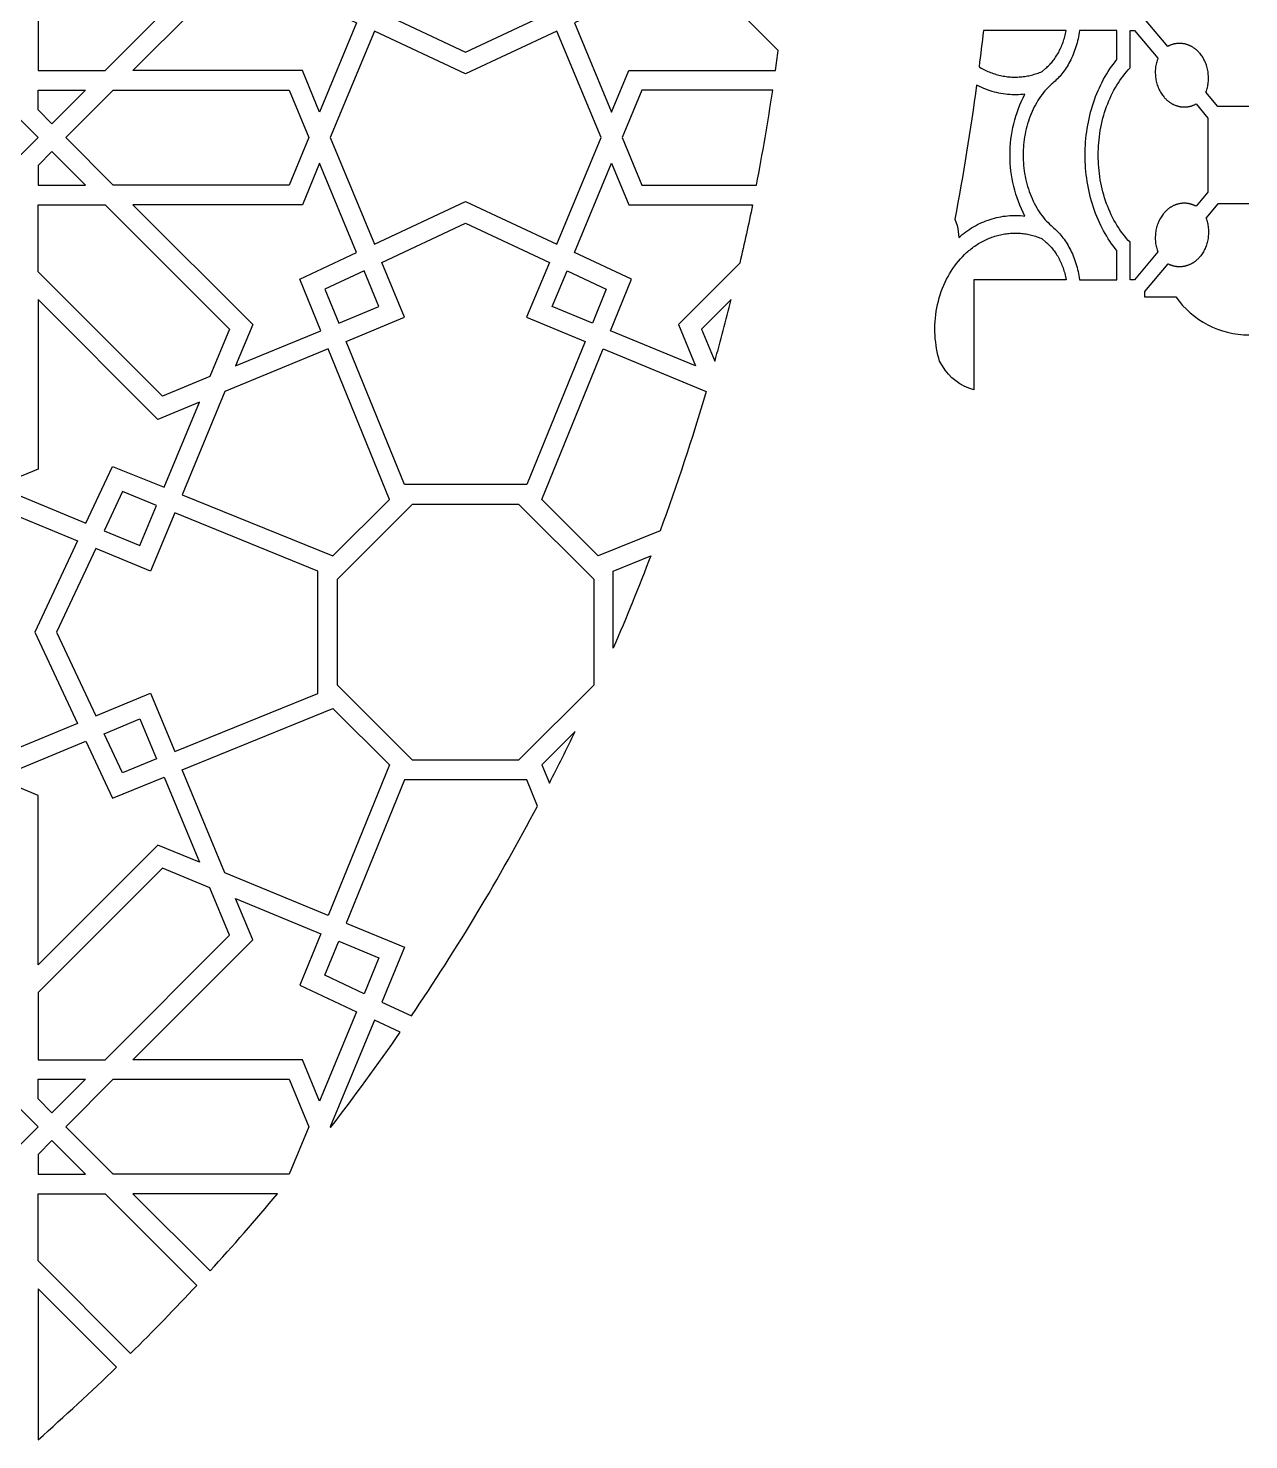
# Model space of a CAD drawing. Extents: x 59271 to 61367, y 41180 to 44085.
# Drawn here: x 60589 to 61074, y 41252 to 41814 of the extents above; entities that cross this region are included whole.
import ezdxf

# ---------------------------------------------------------------- set-up
doc = ezdxf.new("R2010")
doc.units = 0
doc.layers.get('0').update_dxf_attribs({"linetype": 'CONTINUOUS'})
doc.layers.add('LAYER_01', color=1, linetype='CONTINUOUS')

msp = doc.modelspace()

# ---------------------------------------------------------------- linework, layer by layer
msp.add_lwpolyline([(61073.94, 41782.69), (61061.65, 41782.69), (61056.92, 41788.34), (61057.09, 41788.79), (61057.23, 41789.25), (61057.37, 41789.73), (61057.49, 41790.21), (61057.6, 41790.7), (61057.69, 41791.21), (61057.77, 41791.71), (61057.84, 41792.23), (61057.88, 41792.75), (61057.91, 41793.28), (61057.93, 41793.81), (61057.92, 41794.34), (61057.9, 41794.87), (61057.86, 41795.4), (61057.81, 41795.93), (61057.74, 41796.46), (61057.65, 41796.98), (61057.54, 41797.5), (61057.42, 41798.02), (61057.28, 41798.52), (61057.12, 41799.02), (61056.95, 41799.51), (61056.77, 41799.98), (61056.57, 41800.45), (61056.35, 41800.91), (61056.13, 41801.35), (61055.89, 41801.78), (61055.64, 41802.19), (61055.38, 41802.59), (61055.11, 41802.97), (61054.84, 41803.34), (61054.55, 41803.7), (61054.41, 41803.87), (61054.26, 41804.04), (61054.1, 41804.2), (61053.95, 41804.37), (61053.79, 41804.53), (61053.63, 41804.69), (61053.46, 41804.85), (61053.29, 41805), (61053.12, 41805.15), (61052.95, 41805.3), (61052.77, 41805.44), (61052.59, 41805.58), (61052.4, 41805.72), (61052.22, 41805.85), (61052.03, 41805.98), (61051.84, 41806.1), (61051.64, 41806.22), (61051.45, 41806.34), (61051.25, 41806.45), (61051.05, 41806.56), (61050.84, 41806.67), (61050.64, 41806.77), (61050.43, 41806.86), (61050.22, 41806.95), (61050.01, 41807.04), (61049.8, 41807.12), (61049.58, 41807.19), (61049.37, 41807.27), (61049.15, 41807.33), (61048.93, 41807.39), (61048.72, 41807.45), (61048.5, 41807.5), (61048.28, 41807.55), (61048.05, 41807.59), (61047.83, 41807.62), (61047.61, 41807.65), (61047.39, 41807.68), (61047.17, 41807.7), (61046.94, 41807.71), (61046.72, 41807.72), (61046.5, 41807.73), (61046.28, 41807.73), (61046.05, 41807.72), (61045.83, 41807.71), (61045.61, 41807.7), (61045.39, 41807.68), (61045.18, 41807.65), (61044.96, 41807.62), (61044.74, 41807.59), (61044.53, 41807.55), (61044.31, 41807.5), (61044.1, 41807.45), (61043.89, 41807.4), (61043.68, 41807.34), (61043.47, 41807.28), (61043.27, 41807.21), (61043.07, 41807.14), (61042.86, 41807.06), (61042.66, 41806.98), (61042.47, 41806.9), (61042.27, 41806.81), (61042.08, 41806.72), (61041.89, 41806.63), (61041.7, 41806.53), (61032.49, 41817.54)])
for points in [[(60966.7, 41798.41), (60967.02, 41798.22), (60967.53, 41797.92), (60968.05, 41797.64), (60968.58, 41797.37), (60969.11, 41797.1), (60969.64, 41796.85), (60970.18, 41796.61), (60970.72, 41796.38), (60971.27, 41796.17), (60971.82, 41795.96), (60972.37, 41795.77), (60972.93, 41795.59), (60973.49, 41795.42), (60974.05, 41795.26), (60974.62, 41795.11), (60975.18, 41794.98), (60975.75, 41794.86), (60976.32, 41794.75), (60976.89, 41794.66), (60977.47, 41794.57), (60978.04, 41794.5), (60978.61, 41794.44), (60979.19, 41794.4), (60979.76, 41794.36), (60980.33, 41794.34), (60980.9, 41794.33), (60981.47, 41794.33), (60982.04, 41794.35), (60982.61, 41794.38), (60983.17, 41794.42), (60983.74, 41794.47), (60984.3, 41794.53), (60984.86, 41794.6), (60985.41, 41794.69), (60985.97, 41794.79), (60986.51, 41794.89), (60987.06, 41795.01), (60987.6, 41795.14), (60988.14, 41795.29), (60988.67, 41795.44), (60989.2, 41795.6), (60989.73, 41795.77), (60990.25, 41795.95), (60990.76, 41796.14), (60991.27, 41796.34), (60991.78, 41796.55), (60993.3, 41797.91), (60993.63, 41798.2), (60993.97, 41798.49), (60994.3, 41798.81), (60994.63, 41799.13), (60994.95, 41799.47), (60995.27, 41799.82), (60995.59, 41800.18), (60995.91, 41800.56), (60996.22, 41800.95), (60996.52, 41801.35), (60996.82, 41801.76), (60997.12, 41802.19), (60997.41, 41802.63), (60997.69, 41803.08), (60997.97, 41803.54), (60998.24, 41804.01), (60998.5, 41804.49), (60998.75, 41804.99), (60999, 41805.5), (60999.23, 41806.01), (60999.46, 41806.54), (60999.68, 41807.07), (60999.89, 41807.62), (61000.09, 41808.17), (61000.28, 41808.73), (61000.46, 41809.3), (61000.63, 41809.87), (61000.79, 41810.46), (61000.93, 41811.05), (61001.07, 41811.64), (61001.2, 41812.24), (61001.31, 41812.84), (60968.43, 41812.84, -0.003743)], [(60957.04, 41737.81), (60957.98, 41735.32, -0.065359), (60958.63, 41730.52), (60959.32, 41731.12), (60960.03, 41731.7), (60960.75, 41732.26), (60961.48, 41732.81), (60962.23, 41733.33), (60962.99, 41733.84), (60963.76, 41734.33), (60964.54, 41734.79), (60965.33, 41735.24), (60966.13, 41735.66), (60966.94, 41736.07), (60967.76, 41736.45), (60968.59, 41736.81), (60969.42, 41737.14), (60970.27, 41737.45), (60971.11, 41737.74), (60971.97, 41738.01), (60972.83, 41738.25), (60973.69, 41738.47), (60974.55, 41738.66), (60975.42, 41738.83), (60976.29, 41738.97), (60977.16, 41739.09), (60978.03, 41739.19), (60978.91, 41739.26), (60979.78, 41739.31), (60980.64, 41739.33), (60981.51, 41739.33), (60982.37, 41739.3), (60983.23, 41739.26), (60984.09, 41739.18), (60984.94, 41739.09, -0.124595), (60979.02, 41763.31, -0.124595), (60984.94, 41787.53), (60984.09, 41787.44), (60983.23, 41787.37), (60982.37, 41787.32), (60981.51, 41787.3), (60980.64, 41787.3), (60979.78, 41787.32), (60978.91, 41787.37), (60978.03, 41787.44), (60977.16, 41787.53), (60976.29, 41787.65), (60975.42, 41787.8), (60974.55, 41787.97), (60973.69, 41788.16), (60972.83, 41788.38), (60971.97, 41788.62), (60971.11, 41788.88), (60970.27, 41789.17), (60969.42, 41789.48), (60968.59, 41789.82), (60967.76, 41790.18), (60966.94, 41790.56), (60966.13, 41790.96), (60965.75, 41791.16, -0.013923)], [(60964.64, 41669.97, -0.200602), (60952.15, 41679.54), (60951.02, 41681.36), (60950.67, 41682.57), (60950.36, 41683.81), (60950.08, 41685.07), (60949.84, 41686.35), (60949.63, 41687.65), (60949.46, 41688.96), (60949.32, 41690.3), (60949.23, 41691.64), (60949.17, 41692.99), (60949.16, 41694.36), (60949.18, 41695.72), (60949.25, 41697.09), (60949.36, 41698.46), (60949.51, 41699.83), (60949.7, 41701.19), (60949.93, 41702.54), (60950.21, 41703.88), (60950.52, 41705.21), (60950.87, 41706.52), (60951.27, 41707.81), (60951.7, 41709.09), (60952.16, 41710.34), (60952.66, 41711.56), (60953.2, 41712.75), (60953.77, 41713.92), (60954.36, 41715.05), (60954.99, 41716.16), (60955.65, 41717.22), (60956.33, 41718.26), (60957.03, 41719.25), (60957.75, 41720.21), (60958.5, 41721.13), (60959.27, 41722.02), (60960.07, 41722.89), (60960.9, 41723.73), (60961.33, 41724.14), (60961.77, 41724.54), (60962.21, 41724.93), (60962.66, 41725.32), (60963.12, 41725.7), (60963.58, 41726.07), (60964.05, 41726.43), (60964.53, 41726.78), (60965.02, 41727.13), (60965.51, 41727.46), (60966, 41727.79), (60966.51, 41728.1), (60967.02, 41728.41), (60967.53, 41728.7), (60968.05, 41728.99), (60968.58, 41729.26), (60969.11, 41729.52), (60969.64, 41729.77), (60970.18, 41730.01), (60970.72, 41730.24), (60971.27, 41730.46), (60971.82, 41730.66), (60972.37, 41730.86), (60972.93, 41731.04), (60973.49, 41731.21), (60974.05, 41731.37), (60974.62, 41731.51), (60975.18, 41731.64), (60975.75, 41731.77), (60976.32, 41731.87), (60976.89, 41731.97), (60977.47, 41732.05), (60978.04, 41732.12), (60978.61, 41732.18), (60979.19, 41732.23), (60979.76, 41732.26), (60980.33, 41732.28), (60980.9, 41732.29), (60981.47, 41732.29), (60982.04, 41732.28), (60982.61, 41732.25), (60983.17, 41732.21), (60983.74, 41732.16), (60984.3, 41732.1), (60984.86, 41732.02), (60985.41, 41731.94), (60985.97, 41731.84), (60986.51, 41731.73), (60987.06, 41731.61), (60987.6, 41731.48), (60988.14, 41731.34), (60988.67, 41731.19), (60989.2, 41731.03), (60989.73, 41730.86), (60990.25, 41730.67), (60990.76, 41730.48), (60991.27, 41730.28), (60991.78, 41730.07), (60993.3, 41728.72), (60993.63, 41728.43), (60993.97, 41728.13), (60994.3, 41727.82), (60994.63, 41727.49), (60994.95, 41727.16), (60995.27, 41726.8), (60995.59, 41726.44), (60995.91, 41726.07), (60996.22, 41725.68), (60996.52, 41725.28), (60996.82, 41724.86), (60997.12, 41724.44), (60997.41, 41724), (60997.69, 41723.55), (60997.97, 41723.09), (60998.24, 41722.61), (60998.5, 41722.13), (60998.75, 41721.63), (60999, 41721.13), (60999.23, 41720.61), (60999.46, 41720.09), (60999.68, 41719.55), (60999.89, 41719.01), (61000.09, 41718.45), (61000.28, 41717.89), (61000.46, 41717.33), (61000.63, 41716.75), (61000.79, 41716.17), (61000.93, 41715.58), (61001.07, 41714.99), (61001.2, 41714.39), (61001.31, 41713.78), (60964.64, 41713.78)]]:
    msp.add_lwpolyline(points, format="xyb", close=True)
for points in [[(60984.22, 41763.31), (60984.24, 41762.28), (60984.27, 41761.25), (60984.33, 41760.21), (60984.41, 41759.17), (60984.52, 41758.12), (60984.66, 41757.08), (60984.81, 41756.03), (60985, 41754.99), (60985.21, 41753.95), (60985.44, 41752.91), (60985.7, 41751.89), (60985.99, 41750.87), (60986.3, 41749.87), (60986.63, 41748.87), (60986.99, 41747.9), (60987.38, 41746.93), (60987.78, 41745.99), (60988.21, 41745.06), (60988.66, 41744.15), (60989.13, 41743.27), (60989.62, 41742.41), (60990.13, 41741.57), (60990.65, 41740.76), (60991.2, 41739.97), (60991.76, 41739.21), (60992.33, 41738.48), (60992.92, 41737.77), (60993.52, 41737.1), (60994.14, 41736.45), (60994.76, 41735.84), (60995.39, 41735.26), (60996.03, 41734.7), (60996.5, 41734.3), (60996.96, 41733.88), (60997.42, 41733.45), (60997.88, 41732.99), (60998.33, 41732.51), (60998.78, 41732.02), (60999.22, 41731.51), (60999.65, 41730.98), (61000.07, 41730.43), (61000.49, 41729.86), (61000.9, 41729.28), (61001.3, 41728.67), (61001.69, 41728.05), (61002.07, 41727.42), (61002.44, 41726.77), (61002.8, 41726.1), (61003.14, 41725.41), (61003.48, 41724.72), (61003.8, 41724), (61004.11, 41723.28), (61004.4, 41722.54), (61004.68, 41721.79), (61004.95, 41721.02), (61005.2, 41720.25), (61005.43, 41719.47), (61005.65, 41718.68), (61005.86, 41717.88), (61006.05, 41717.07), (61006.22, 41716.26), (61006.37, 41715.44), (61006.51, 41714.61), (61006.63, 41713.78), (61021.51, 41713.78), (61021.51, 41725.36), (61020.8, 41726.24), (61020.1, 41727.15), (61019.41, 41728.08), (61018.74, 41729.05), (61018.09, 41730.04), (61017.45, 41731.06), (61016.83, 41732.1), (61016.23, 41733.17), (61015.65, 41734.26), (61015.09, 41735.38), (61014.55, 41736.52), (61014.03, 41737.68), (61013.54, 41738.86), (61013.06, 41740.06), (61012.61, 41741.28), (61012.19, 41742.51), (61011.79, 41743.76), (61011.41, 41745.02), (61011.06, 41746.29), (61010.74, 41747.57), (61010.44, 41748.87), (61010.17, 41750.17), (61009.92, 41751.48), (61009.7, 41752.79), (61009.51, 41754.11), (61009.34, 41755.43), (61009.2, 41756.75), (61009.09, 41758.07), (61009, 41759.38), (61008.94, 41760.7), (61008.9, 41762.01), (61008.89, 41763.31), (61008.9, 41764.62), (61008.94, 41765.93), (61009, 41767.24), (61009.09, 41768.56), (61009.2, 41769.88), (61009.34, 41771.2), (61009.51, 41772.52), (61009.7, 41773.83), (61009.92, 41775.15), (61010.17, 41776.45), (61010.44, 41777.76), (61010.74, 41779.05), (61011.06, 41780.33), (61011.41, 41781.61), (61011.79, 41782.87), (61012.19, 41784.12), (61012.61, 41785.35), (61013.06, 41786.57), (61013.54, 41787.76), (61014.03, 41788.94), (61014.55, 41790.1), (61015.09, 41791.24), (61015.65, 41792.36), (61016.23, 41793.45), (61016.83, 41794.52), (61017.45, 41795.57), (61018.09, 41796.59), (61018.74, 41797.58), (61019.41, 41798.54), (61020.1, 41799.48), (61020.8, 41800.38), (61021.51, 41801.26), (61021.51, 41812.84), (61006.63, 41812.84), (61006.51, 41812.01), (61006.37, 41811.19), (61006.22, 41810.37), (61006.05, 41809.56), (61005.86, 41808.75), (61005.65, 41807.95), (61005.43, 41807.16), (61005.2, 41806.37), (61004.95, 41805.6), (61004.68, 41804.84), (61004.4, 41804.09), (61004.11, 41803.35), (61003.8, 41802.62), (61003.48, 41801.91), (61003.14, 41801.21), (61002.8, 41800.53), (61002.44, 41799.86), (61002.07, 41799.21), (61001.69, 41798.57), (61001.3, 41797.95), (61000.9, 41797.35), (61000.49, 41796.76), (61000.07, 41796.2), (60999.65, 41795.65), (60999.22, 41795.12), (60998.78, 41794.6), (60998.33, 41794.11), (60997.88, 41793.63), (60997.42, 41793.18), (60996.96, 41792.74), (60996.5, 41792.32), (60996.03, 41791.92), (60995.39, 41791.37), (60994.76, 41790.78), (60994.14, 41790.17), (60993.52, 41789.53), (60992.92, 41788.85), (60992.33, 41788.15), (60991.76, 41787.42), (60991.2, 41786.66), (60990.65, 41785.87), (60990.13, 41785.06), (60989.62, 41784.22), (60989.13, 41783.36), (60988.66, 41782.47), (60988.21, 41781.56), (60987.78, 41780.64), (60987.38, 41779.69), (60986.99, 41778.73), (60986.63, 41777.75), (60986.3, 41776.76), (60985.99, 41775.75), (60985.7, 41774.74), (60985.44, 41773.71), (60985.21, 41772.68), (60985, 41771.64), (60984.81, 41770.59), (60984.66, 41769.55), (60984.52, 41768.5), (60984.41, 41767.46), (60984.33, 41766.41), (60984.27, 41765.37), (60984.24, 41764.34)], [(61057.72, 41763.31), (61057.72, 41748.63), (61052.99, 41742.98), (61052.81, 41743.08), (61052.62, 41743.17), (61052.42, 41743.26), (61052.23, 41743.35), (61052.03, 41743.43), (61051.83, 41743.51), (61051.63, 41743.59), (61051.43, 41743.66), (61051.22, 41743.73), (61051.02, 41743.79), (61050.81, 41743.85), (61050.6, 41743.9), (61050.38, 41743.95), (61050.17, 41744), (61049.96, 41744.04), (61049.74, 41744.07), (61049.52, 41744.1), (61049.3, 41744.13), (61049.08, 41744.15), (61048.86, 41744.16), (61048.64, 41744.17), (61048.42, 41744.18), (61048.2, 41744.18), (61047.98, 41744.17), (61047.75, 41744.16), (61047.53, 41744.15), (61047.31, 41744.13), (61047.09, 41744.1), (61046.86, 41744.07), (61046.64, 41744.04), (61046.42, 41744), (61046.2, 41743.95), (61045.98, 41743.9), (61045.76, 41743.84), (61045.54, 41743.78), (61045.33, 41743.72), (61045.11, 41743.64), (61044.9, 41743.57), (61044.69, 41743.49), (61044.48, 41743.4), (61044.27, 41743.31), (61044.06, 41743.22), (61043.85, 41743.12), (61043.65, 41743.01), (61043.45, 41742.9), (61043.25, 41742.79), (61043.05, 41742.67), (61042.86, 41742.55), (61042.67, 41742.43), (61042.48, 41742.3), (61042.29, 41742.17), (61042.11, 41742.03), (61041.93, 41741.89), (61041.75, 41741.75), (61041.58, 41741.6), (61041.41, 41741.45), (61041.24, 41741.29), (61041.07, 41741.14), (61040.91, 41740.98), (61040.75, 41740.82), (61040.59, 41740.65), (61040.44, 41740.49), (61040.29, 41740.32), (61040.15, 41740.15), (61039.86, 41739.79), (61039.58, 41739.42), (61039.31, 41739.04), (61039.06, 41738.64), (61038.81, 41738.23), (61038.57, 41737.8), (61038.34, 41737.36), (61038.13, 41736.9), (61037.93, 41736.43), (61037.75, 41735.96), (61037.58, 41735.47), (61037.42, 41734.97), (61037.28, 41734.46), (61037.16, 41733.95), (61037.05, 41733.43), (61036.96, 41732.91), (61036.89, 41732.38), (61036.83, 41731.85), (61036.8, 41731.32), (61036.77, 41730.79), (61036.77, 41730.26), (61036.78, 41729.73), (61036.81, 41729.2), (61036.86, 41728.68), (61036.92, 41728.16), (61037, 41727.66), (61037.1, 41727.15), (61037.2, 41726.66), (61037.33, 41726.18), (61037.46, 41725.7), (61037.61, 41725.24), (61037.77, 41724.79), (61028.56, 41713.78), (61026.72, 41713.78), (61026.72, 41728.67), (61026.02, 41729.42), (61025.33, 41730.21), (61024.65, 41731.02), (61023.98, 41731.86), (61023.33, 41732.73), (61022.7, 41733.63), (61022.08, 41734.56), (61021.48, 41735.51), (61020.9, 41736.5), (61020.34, 41737.5), (61019.8, 41738.53), (61019.28, 41739.59), (61018.78, 41740.66), (61018.3, 41741.76), (61017.85, 41742.87), (61017.42, 41744), (61017.02, 41745.15), (61016.64, 41746.32), (61016.29, 41747.5), (61015.96, 41748.68), (61015.66, 41749.88), (61015.38, 41751.09), (61015.14, 41752.31), (61014.91, 41753.53), (61014.72, 41754.75), (61014.55, 41755.98), (61014.41, 41757.21), (61014.29, 41758.44), (61014.21, 41759.66), (61014.14, 41760.89), (61014.11, 41762.1), (61014.09, 41763.31), (61014.11, 41764.52), (61014.14, 41765.74), (61014.21, 41766.96), (61014.29, 41768.19), (61014.41, 41769.41), (61014.55, 41770.64), (61014.72, 41771.87), (61014.91, 41773.1), (61015.14, 41774.32), (61015.38, 41775.53), (61015.66, 41776.74), (61015.96, 41777.94), (61016.29, 41779.13), (61016.64, 41780.31), (61017.02, 41781.47), (61017.42, 41782.62), (61017.85, 41783.75), (61018.3, 41784.87), (61018.78, 41785.96), (61019.28, 41787.04), (61019.8, 41788.09), (61020.34, 41789.12), (61020.9, 41790.13), (61021.48, 41791.11), (61022.08, 41792.07), (61022.7, 41792.99), (61023.33, 41793.89), (61023.98, 41794.76), (61024.65, 41795.61), (61025.33, 41796.42), (61026.02, 41797.2), (61026.72, 41797.95), (61026.72, 41812.84), (61028.56, 41812.84), (61037.77, 41801.84), (61037.61, 41801.38), (61037.46, 41800.92), (61037.33, 41800.45), (61037.2, 41799.96), (61037.1, 41799.47), (61037, 41798.97), (61036.92, 41798.46), (61036.86, 41797.94), (61036.81, 41797.42), (61036.78, 41796.9), (61036.77, 41796.37), (61036.77, 41795.84), (61036.8, 41795.31), (61036.83, 41794.77), (61036.89, 41794.24), (61036.96, 41793.72), (61037.05, 41793.19), (61037.16, 41792.67), (61037.28, 41792.16), (61037.42, 41791.65), (61037.58, 41791.16), (61037.75, 41790.67), (61037.93, 41790.19), (61038.13, 41789.72), (61038.34, 41789.27), (61038.57, 41788.83), (61038.81, 41788.4), (61039.06, 41787.98), (61039.31, 41787.59), (61039.58, 41787.2), (61039.86, 41786.83), (61040.15, 41786.48), (61040.29, 41786.31), (61040.44, 41786.14), (61040.59, 41785.97), (61040.75, 41785.81), (61040.91, 41785.65), (61041.07, 41785.49), (61041.24, 41785.33), (61041.41, 41785.18), (61041.58, 41785.03), (61041.75, 41784.88), (61041.93, 41784.74), (61042.11, 41784.6), (61042.29, 41784.46), (61042.48, 41784.33), (61042.67, 41784.2), (61042.86, 41784.07), (61043.05, 41783.95), (61043.25, 41783.83), (61043.45, 41783.72), (61043.65, 41783.61), (61043.85, 41783.51), (61044.06, 41783.41), (61044.27, 41783.31), (61044.48, 41783.22), (61044.69, 41783.14), (61044.9, 41783.06), (61045.11, 41782.98), (61045.33, 41782.91), (61045.54, 41782.84), (61045.76, 41782.78), (61045.98, 41782.73), (61046.2, 41782.67), (61046.42, 41782.63), (61046.64, 41782.59), (61046.86, 41782.55), (61047.09, 41782.52), (61047.31, 41782.5), (61047.53, 41782.48), (61047.75, 41782.46), (61047.98, 41782.45), (61048.2, 41782.45), (61048.42, 41782.45), (61048.64, 41782.45), (61048.86, 41782.46), (61049.08, 41782.48), (61049.3, 41782.5), (61049.52, 41782.52), (61049.74, 41782.55), (61049.96, 41782.59), (61050.17, 41782.63), (61050.38, 41782.67), (61050.6, 41782.72), (61050.81, 41782.78), (61051.02, 41782.83), (61051.22, 41782.9), (61051.43, 41782.96), (61051.63, 41783.04), (61051.83, 41783.11), (61052.03, 41783.19), (61052.23, 41783.27), (61052.42, 41783.36), (61052.62, 41783.45), (61052.81, 41783.55), (61052.99, 41783.64), (61057.72, 41777.99)]]:
    msp.add_lwpolyline(points, close=True)
msp.add_lwpolyline([(61073.94, 41743.94), (61061.65, 41743.94), (61056.92, 41738.28), (61057.09, 41737.83), (61057.23, 41737.37), (61057.37, 41736.9), (61057.49, 41736.41), (61057.6, 41735.92), (61057.69, 41735.42), (61057.77, 41734.91), (61057.84, 41734.39), (61057.88, 41733.87), (61057.91, 41733.35), (61057.93, 41732.82), (61057.92, 41732.29), (61057.9, 41731.76), (61057.86, 41731.22), (61057.81, 41730.69), (61057.74, 41730.17), (61057.65, 41729.64), (61057.54, 41729.12), (61057.42, 41728.61), (61057.28, 41728.1), (61057.12, 41727.61), (61056.95, 41727.12), (61056.77, 41726.64), (61056.57, 41726.17), (61056.35, 41725.72), (61056.13, 41725.28), (61055.89, 41724.85), (61055.64, 41724.43), (61055.38, 41724.03), (61055.11, 41723.65), (61054.84, 41723.28), (61054.55, 41722.93), (61054.41, 41722.76), (61054.26, 41722.59), (61054.1, 41722.42), (61053.95, 41722.26), (61053.79, 41722.09), (61053.63, 41721.94), (61053.46, 41721.78), (61053.29, 41721.63), (61053.12, 41721.48), (61052.95, 41721.33), (61052.77, 41721.19), (61052.59, 41721.05), (61052.4, 41720.91), (61052.22, 41720.78), (61052.03, 41720.65), (61051.84, 41720.52), (61051.64, 41720.4), (61051.45, 41720.28), (61051.25, 41720.17), (61051.05, 41720.06), (61050.84, 41719.96), (61050.64, 41719.86), (61050.43, 41719.76), (61050.22, 41719.67), (61050.01, 41719.59), (61049.8, 41719.51), (61049.58, 41719.43), (61049.37, 41719.36), (61049.15, 41719.29), (61048.93, 41719.23), (61048.72, 41719.17), (61048.5, 41719.12), (61048.28, 41719.08), (61048.05, 41719.04), (61047.83, 41719), (61047.61, 41718.97), (61047.39, 41718.95), (61047.17, 41718.92), (61046.94, 41718.91), (61046.72, 41718.9), (61046.5, 41718.9), (61046.28, 41718.9), (61046.05, 41718.9), (61045.83, 41718.91), (61045.61, 41718.93), (61045.39, 41718.95), (61045.18, 41718.97), (61044.96, 41719), (61044.74, 41719.04), (61044.53, 41719.08), (61044.31, 41719.12), (61044.1, 41719.17), (61043.89, 41719.23), (61043.68, 41719.28), (61043.47, 41719.35), (61043.27, 41719.41), (61043.07, 41719.49), (61042.86, 41719.56), (61042.66, 41719.64), (61042.47, 41719.72), (61042.27, 41719.81), (61042.08, 41719.9), (61041.89, 41719.99), (61041.7, 41720.09), (61032.49, 41709.09), (61032.49, 41706.89), (61044.95, 41706.89, 0.240747), (61073.94, 41691.79)], format="xyb")
at = {"layer": 'LAYER_01'}
for points in [[(60762.56, 41804.22), (60795.86, 41819.86), (60786.83, 41841.66), (60810.04, 41851.28), (60786.89, 41908.18), (60738.24, 41908.18), (60715.09, 41851.28), (60738.3, 41841.66), (60729.27, 41819.86)], [(60668.74, 41846.4), (60660.93, 41865.27), (60642.06, 41873.09), (60592.57, 41823.61), (60592.57, 41796.92), (60619.26, 41796.92)], [(60719.22, 41815.97), (60704.5, 41780.44), (60697.68, 41796.92), (60630.28, 41796.92), (60677.94, 41844.58), (60671.11, 41861.06), (60704.95, 41847.04), (60696.62, 41826.58)], [(60762.56, 41744.9), (60798.84, 41727.86), (60816.4, 41770.26), (60798.84, 41812.65), (60762.56, 41795.61), (60726.28, 41812.65), (60708.72, 41770.26), (60726.28, 41727.86)], [(60565.91, 41796.94), (60558.09, 41789.13), (60547.04, 41789.13), (60547.04, 41778.07), (60539.22, 41770.26), (60547.04, 41762.44), (60547.04, 41751.39), (60558.09, 41751.39), (60565.91, 41743.57), (60573.72, 41751.39), (60584.78, 41751.39), (60584.78, 41762.44), (60592.59, 41770.26), (60584.78, 41778.07), (60584.78, 41789.13), (60573.72, 41789.13)], [(60592.57, 41789.13), (60611.46, 41789.13), (60598.11, 41775.77), (60592.57, 41781.3)], [(60603.62, 41770.26), (60622.49, 41789.13), (60692.47, 41789.13), (60700.28, 41770.26), (60692.47, 41751.39), (60622.49, 41751.39)], [(60592.57, 41751.39), (60611.46, 41751.39), (60598.11, 41764.74), (60592.57, 41759.21)], [(60719.22, 41724.55), (60704.5, 41760.07), (60697.68, 41743.59), (60630.28, 41743.59), (60677.94, 41695.94), (60671.11, 41679.46), (60704.95, 41693.47), (60696.62, 41713.93)], [(60668.74, 41694.11), (60660.93, 41675.24), (60642.06, 41667.42), (60592.57, 41716.91), (60592.57, 41743.59), (60619.26, 41743.59)], [(60762.56, 41736.29), (60795.86, 41720.65), (60786.83, 41698.85), (60810.04, 41689.23), (60786.89, 41632.33), (60738.24, 41632.33), (60715.09, 41689.23), (60738.3, 41698.85), (60729.27, 41720.65)], [(60722.2, 41717.34), (60706.63, 41710.02), (60712.15, 41696.45), (60728.11, 41703.07)], [(60802.92, 41717.34), (60818.5, 41710.02), (60812.98, 41696.45), (60797.01, 41703.07)], [(60642.69, 41631.22), (60656.71, 41665.05), (60640.23, 41658.23), (60592.57, 41705.88), (60592.57, 41638.49), (60576.09, 41631.66), (60611.62, 41616.95), (60622.23, 41639.54)], [(60707.88, 41686.25), (60666.89, 41669.27), (60649.91, 41628.28), (60709.81, 41603.91), (60732.25, 41626.35)], [(60639.71, 41624.02), (60626.14, 41629.54), (60618.83, 41613.96), (60633.1, 41608.05)], [(60591.26, 41573.6), (60608.3, 41537.32), (60565.91, 41519.76), (60523.52, 41537.32), (60540.56, 41573.6), (60523.52, 41609.88), (60565.91, 41627.44), (60608.3, 41609.88)], [(60762.56, 41624.54), (60783.66, 41624.54), (60813.5, 41594.7), (60813.5, 41552.5), (60783.66, 41522.67), (60741.46, 41522.67), (60711.63, 41552.5), (60711.63, 41594.7), (60741.46, 41624.54)], [(60599.87, 41573.6), (60615.51, 41540.31), (60637.32, 41549.34), (60646.93, 41526.13), (60703.83, 41549.28), (60703.83, 41597.93), (60646.93, 41621.08), (60637.32, 41597.87), (60615.51, 41606.9)], [(60707.88, 41460.95), (60666.89, 41477.93), (60649.91, 41518.92), (60709.81, 41543.29), (60732.25, 41520.85)], [(60639.71, 41523.19), (60626.14, 41517.67), (60618.83, 41533.24), (60633.1, 41539.16)], [(60642.69, 41515.99), (60656.71, 41482.15), (60640.23, 41488.98), (60592.57, 41441.32), (60592.57, 41508.72), (60576.09, 41515.54), (60611.62, 41530.26), (60622.23, 41507.66)], [(60668.74, 41453.1), (60660.93, 41471.97), (60642.06, 41479.78), (60592.57, 41430.3), (60592.57, 41403.61), (60619.26, 41403.61)], [(60719.22, 41422.66), (60704.5, 41387.13), (60697.68, 41403.61), (60630.28, 41403.61), (60677.94, 41451.27), (60671.11, 41467.75), (60704.95, 41453.73), (60696.62, 41433.27)], [(60722.2, 41429.87), (60706.63, 41437.18), (60712.15, 41450.75), (60728.11, 41444.14)], [(60565.91, 41403.63), (60558.09, 41395.82), (60547.04, 41395.82), (60547.04, 41384.76), (60539.22, 41376.95), (60547.04, 41369.13), (60547.04, 41358.08), (60558.09, 41358.08), (60565.91, 41350.26), (60573.72, 41358.08), (60584.78, 41358.08), (60584.78, 41369.13), (60592.59, 41376.95), (60584.78, 41384.76), (60584.78, 41395.82), (60573.72, 41395.82)], [(60592.57, 41395.82), (60611.46, 41395.82), (60598.11, 41382.46), (60592.57, 41387.99)], [(60603.62, 41376.95), (60622.49, 41395.82), (60692.47, 41395.82), (60700.28, 41376.95), (60692.47, 41358.08), (60622.49, 41358.08)], [(60592.57, 41358.08), (60611.46, 41358.08), (60598.11, 41371.44), (60592.57, 41365.9)]]:
    msp.add_lwpolyline(points, close=True, dxfattribs=at)
for points in [[(60886.88, 41804.89), (60847.19, 41844.58), (60854.01, 41861.06), (60820.18, 41847.04), (60828.5, 41826.58), (60805.91, 41815.97), (60820.62, 41780.44), (60827.45, 41796.92), (60885.79, 41796.92, 0.002256)], [(60884.66, 41789.13), (60832.66, 41789.13), (60824.84, 41770.26), (60832.66, 41751.39), (60878.19, 41751.39, 0.010746)], [(60871.59, 41720.34), (60847.19, 41695.94), (60854.01, 41679.46), (60820.18, 41693.47), (60828.5, 41713.93), (60805.91, 41724.55), (60820.62, 41760.07), (60827.45, 41743.59), (60876.64, 41743.59, -0.006676)], [(60868.11, 41705.84), (60856.38, 41694.11), (60861.66, 41681.37, 0.007102)], [(60839.9, 41613.92), (60815.31, 41603.91), (60792.87, 41626.35), (60817.24, 41686.25), (60858.19, 41669.29, -0.016368)], [(60821.29, 41567.32), (60821.29, 41597.93), (60836.19, 41603.99, -0.01111)], [(60806.11, 41534.1), (60792.87, 41520.85), (60795.86, 41513.51, 0.006454)], [(60791.13, 41504.44), (60786.89, 41514.87), (60738.24, 41514.87), (60715.09, 41457.97), (60738.3, 41448.36), (60729.27, 41426.55), (60741.02, 41421.03, 0.027326)], [(60736.56, 41414.52), (60726.28, 41419.34), (60708.72, 41376.95), (60708.86, 41376.61, 0.013176)], [(60629.37, 41286.81), (60592.57, 41323.6), (60592.57, 41350.28), (60619.26, 41350.28), (60655.66, 41313.88, -0.010592)], [(60687.74, 41350.28), (60630.28, 41350.28), (60660.95, 41319.61, 0.011429)], [(60623.79, 41281.35), (60592.57, 41312.57), (60592.57, 41252.49, 0.011933)]]:
    msp.add_lwpolyline(points, format="xyb", close=True, dxfattribs=at)

doc.saveas('drawing.dxf')
